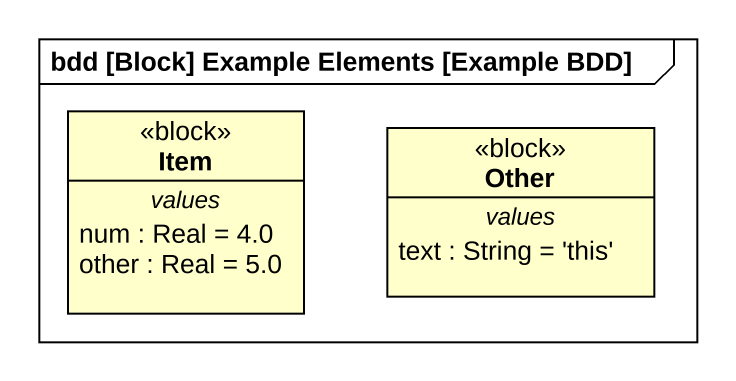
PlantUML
@startuml
mainframe bdd [Block] Example Elements [Example BDD]
hide circle
hide empty members
class Item <<block>> {
  -- values --
  num : Real = 4.0
  other : Real = 5.0
}
class Other <<block>> {
  -- values --
  text : String = 'this'
}
@enduml
